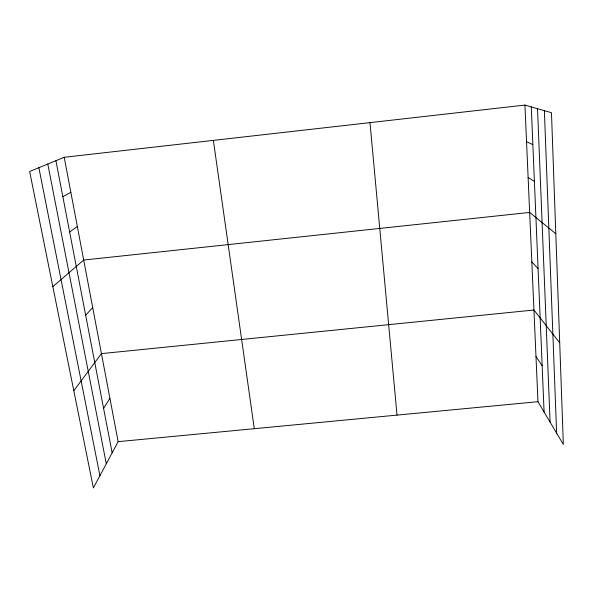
<?xml version="1.0" encoding="UTF-8"?>
<svg xmlns="http://www.w3.org/2000/svg" width="593" height="593" viewBox="0 0 593 593"><rect width="100%" height="100%" fill="white"/><g stroke="black" fill="none" stroke-linecap="round" stroke-linejoin="round"><path stroke-width="0.89" d="M64.207 157.278L118.133 441.659L93.375 487.92L29.65 171.496L64.207 157.278L524.938 105.08L551.468 112.714L563.35 444.461L537.97 401.691L524.938 105.08M103.59 408.399L109.905 398.296M73.806 390.735L101.433 353.613L533.945 310.02L559.71 342.798M85.674 315.268L92.701 307.545M52.851 286.678L83.687 260.038L529.653 212.435L555.804 233.731M69.64 231.982L77.335 226.533M62.858 196.735L70.841 192.288M118.133 441.659L537.97 401.691M526.547 141.675L532.862 144.648M528.118 177.448L534.412 181.51M531.832 262.002L538.066 268.54M535.99 356.556L542.15 365.703M38.864 167.7L99.921 475.69M47.781 164.039L106.295 463.785M55.92 160.688L112.144 452.844M213.369 140.378L254.293 428.695M369.988 122.64L397.014 415.107M531.276 106.903L544.092 412.009M537.525 108.704L550.089 422.112M544.374 110.669L556.627 433.127"/></g></svg>
